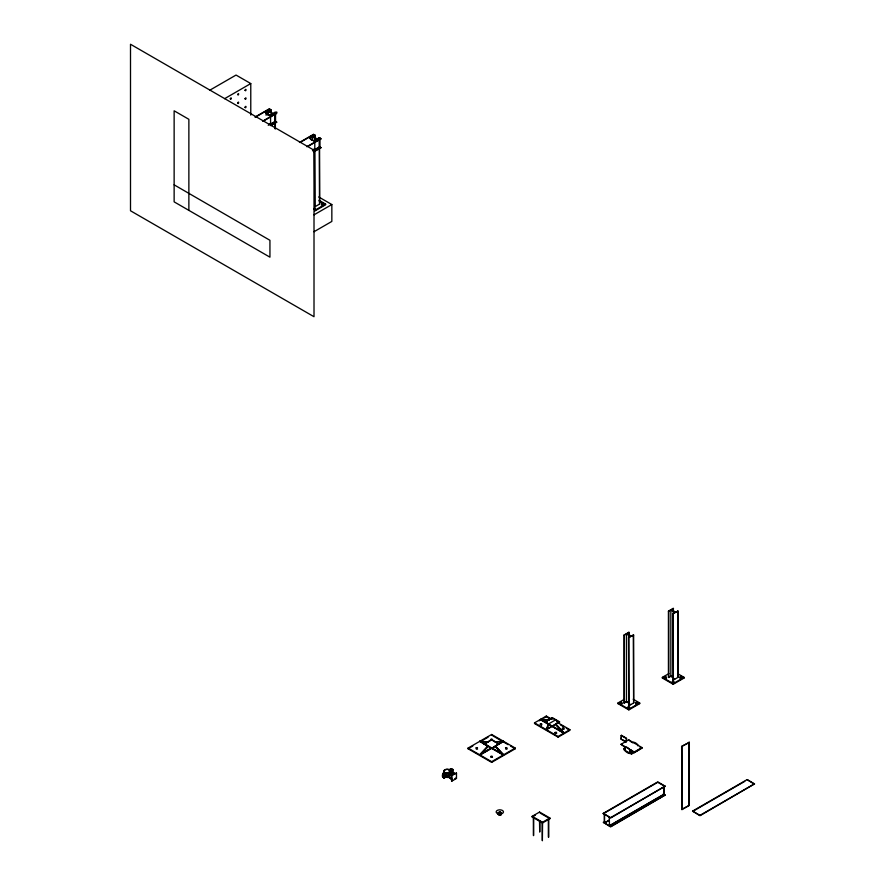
<?xml version="1.0" encoding="UTF-8"?>
<svg xmlns="http://www.w3.org/2000/svg" width="885" height="885" viewBox="0 0 885 885"><rect width="100%" height="100%" fill="white"/><g stroke="black" fill="none" stroke-linecap="round" stroke-linejoin="round"><path stroke-width="1.33" d="M313.932 208.893L315.237 208.572L315.558 209.413M315.558 209.28L314.33 208.716M315.646 209.291L315.005 208.528L314.009 208.904M490.766 740.258L492.502 740.125M498.211 812.861C498.454 815.859 503.985 812.519 499.815 812.153C495.047 812.895 501.806 817.585 501.485 813.116M549.375 720.014C547.041 717.801 548.235 723.178 544.839 722.348L552.207 717.58L559.574 721.839L546.532 729.793L548.744 724.605M533.732 817.762L533.522 835.639L533.312 817.762M539.916 821.014L539.717 832.066L539.507 821.014M542.571 822.862L542.361 840.75L542.162 822.862M548.346 837.055L548.346 819.289M548.302 724.35L546.089 729.539L551.986 726.131M450.896 771.919L451.206 772.616A3.396 1.958 0 0 1 451.549 773.081M451.549 774.098L450.664 774.983M490.799 757.14L492.502 757.14M540.292 724.682L541.598 724.372L541.598 725.258M555.039 733.189L556.742 733.189M562.406 728.941L564.143 729.074L562.406 729.207M629.7 708.033L627.963 707.9L629.7 707.768M487.746 746.166L479.637 754.761L491.208 748.079M487.967 746.298L479.858 754.894L491.651 748.079L503.443 754.894L495.334 746.298M488.188 746.42L480.079 755.016L503.665 741.409L495.334 742.039L491.651 739.915L487.967 742.039M314.164 208.705C314.806 206.802 316.332 209.037 313.932 209.291M321.532 204.446C321.908 202.455 324.021 204.9 321.299 204.9M477.535 749.13L476.915 748.256L476.285 749.13M507.016 749.13L506.397 748.256L505.766 749.13M622.1 704.006L621.48 703.133L620.85 704.006M666.471 678.386L665.841 677.512L665.221 678.386M636.846 704.006L636.215 703.133L635.596 704.006M501.485 814.067L499.815 813.105L498.211 814.311M681.207 678.386L680.587 677.512L679.957 678.386M539.562 812.74L539.562 812.054L532.195 816.313L532.195 816.988L542.516 822.95L549.884 818.691L549.884 818.005L539.562 812.054M450.896 772.251L451.77 771.742L454.326 773.933M209.845 90.181L236.041 75.059L250.776 83.566L250.776 115.105M224.591 98.689L250.776 83.566M255.234 116.942L269.283 108.833L270.898 109.773L270.898 112.528M255.234 117.285L268.111 109.851M265.777 112.694L268.21 111.322L272.348 113.711C263.818 117.318 282.791 111.289 275.036 112.163L272.934 113.368L268.797 110.979L270.898 109.773M267.878 114.729A6.029 3.474 0 0 0 270.567 115.459L273.443 113.8M262.602 121.201L276.651 113.092M263.774 120.869L276.651 113.435M268.243 125.305L275.512 121.278L275.512 113.988M270.567 124.309L275.357 121.544L276.651 122.285L275.357 121.201M270.799 125.316L276.651 121.942M270.799 125.659L276.651 122.285M299.451 142.474L313.5 134.365L315.115 135.294L315.115 138.06M300.623 142.142L312.328 135.383M313.102 140.638A6.029 3.474 0 0 0 314.794 140.98C329.994 131.92 306.487 145.649 316.565 139.244L312.427 136.854L310.004 138.215M315.115 135.294L313.013 136.511L317.151 138.901L319.253 137.695L320.868 138.967L307.991 146.39M306.829 146.733L320.868 138.624M312.46 150.837L319.728 146.81L319.728 139.52M314.794 149.831L319.585 147.065L320.868 147.817L319.585 146.722M313.843 151.523L320.868 147.474M313.843 151.866L320.868 147.817M314.463 148.735L314.794 206.847L319.585 204.081L319.585 139.255M325.625 204.081L314.794 210.342L314.794 211.017L325.625 204.767L325.625 204.081L319.12 200.331M313.987 214.856L331.842 204.546L331.842 221.427L313.987 231.737M624.058 702.967L626.458 701.584L628.848 702.967L626.48 701.938L624.058 702.967L624.058 635.054L628.848 632.288L629.169 636.547M624.058 635.054L626.48 634.025L630.629 636.415L628.527 637.631L628.848 705.732L633.638 702.967L633.638 635.054L631.215 636.083L627.067 633.682L629.169 632.476M672.921 677.512L670.852 676.317L668.429 677.346L668.429 611.137L673.219 608.371L673.54 611.325M668.429 611.137L670.852 610.119L674.989 612.508L672.888 613.714L673.219 680.111L678.01 677.346L678.01 611.137L675.576 612.166L671.438 609.776L673.54 608.559M628.527 637.631L633.638 635.054M672.888 613.714L678.01 611.137M468.065 748.079L491.651 734.473L515.236 748.079L515.236 748.765L491.651 762.383L468.065 748.765L468.065 748.079L491.651 761.697L515.236 748.079M468.065 748.765L472.789 746.044M481.042 741.276L488.111 737.194M495.556 742.172L499.018 744.174L491.651 739.406L484.283 744.174L491.651 748.422L503.222 741.154L495.113 741.918M484.283 744.174L487.746 742.172L479.637 741.409L487.735 746.077M442.666 773.689L444.259 772.218A3.396 1.958 0 0 1 444.801 769.85A3.396 1.958 0 0 1 448.894 769.541L451.593 768.7L449.458 769.939A3.186 1.836 0 0 0 444.945 769.939A3.186 1.836 0 0 0 444.945 772.539C441.493 772.118 441.493 780.316 444.945 776.2M446.007 773.147L446.029 776.964L444.016 778.125L443.872 774.386L446.007 773.147A3.186 1.836 0 0 0 448.264 773.689L451.549 772.362A3.396 1.958 0 0 0 451.206 770.868L450.664 770.459L450.664 774.121M450.52 774.209L450.52 770.547C455.421 765.016 451.582 779.63 452.655 769.308M443.872 774.386L446.029 773.313M452.799 769.397L450.797 770.558L450.797 774.22M555.614 724.041L557.882 722.735L569.896 729.66L569.896 730.346L558.103 737.15L534.518 723.543L534.518 722.857L546.31 716.053L552.096 719.394M495.346 745.955L503.443 741.276M539.231 720.81L541.598 719.45M543.954 718.089L546.31 716.728L549.851 718.775M451.394 778.247L445.044 775.791L446.56 775.293A3.396 1.958 0 0 0 449.137 775.492L449.956 775.293M442.666 777.351L444.668 776.189L444.668 772.528M445.044 775.791L446.56 775.459A3.396 1.958 0 0 0 449.137 775.658L449.956 775.459M451.77 771.742L451.206 772.782A3.396 1.958 0 0 1 451.549 773.258M443.872 778.048L446.007 776.809A3.186 1.836 0 0 0 448.264 777.351L449.082 777.284A3.186 1.836 0 0 0 449.857 777.107M451.394 775.481L456.483 773.059L456.483 778.424L451.837 781.101L451.394 775.481L456.483 773.059M555.669 720.091L552.207 718.089L548.744 720.091L540.635 719.328L548.733 724.007M548.523 723.963L555.891 719.704M451.394 780.847L452.578 780.172M454.713 778.933L455.952 777.959L456.483 778.424M540.414 719.45L552.207 726.087L559.574 721.839M534.518 722.857L558.103 736.475L569.896 729.66M633.184 699.205L639.678 702.967L639.678 703.641L628.848 709.892L618.018 703.641L618.018 702.967L624.511 699.205M677.545 673.596L684.05 677.346L684.05 678.032L673.219 684.282L662.378 678.032L662.378 677.346L668.883 673.596M618.018 703.641L621.27 701.761M662.378 678.032L665.631 676.151M668.429 677.346L670.819 675.963L673.219 677.346M628.527 705.544L630.629 704.327M672.888 679.923L674.989 678.718M618.018 702.967L628.848 709.217L639.678 702.967M662.378 677.346L673.219 683.607L684.05 677.346M621.115 735.512L626.27 738.488L626.27 742.238L621.115 739.252L621.436 735.324L626.602 738.3L626.602 740.8M621.115 739.252L621.436 735.324M625.064 747.316L621.016 744.296L628.671 739.871L641.946 747.537L641.946 748.212L634.279 752.637L630.22 750.303M624.744 746.829C631.602 746.94 633.306 758.711 624.744 750.568L625.064 746.641L625.064 750.38M639.136 749.661L631.481 754.086L623.814 749.661L624.102 748.81M629.578 751.973L631.768 752.726L631.481 754.086M631.768 753.235L634.125 751.874M621.016 744.296L634.279 751.962L641.946 747.537M532.195 816.988L535.359 815.162M532.195 816.313L542.516 822.265L549.884 818.005M681.638 746.431L689.338 742.371L689.338 805.339L681.97 809.598L681.638 746.431L689.338 742.371M603.238 813.381L657.776 781.897L665.144 786.157L610.606 818.017L603.238 813.381L610.606 817.64L665.144 786.157M603.238 813.757L657.776 782.274L665.144 786.522M609.123 820.185L604.378 822.928L604.378 814.421M609.267 820.273L604.521 823.017L604.521 814.499M609.311 825.782L663.85 794.288L665.144 795.04L610.606 826.9L603.238 822.265L610.606 826.524L665.144 795.04M681.638 809.41L689.338 805.339M692.59 811.102L747.128 779.619L754.496 783.867L699.958 815.727L692.59 811.102L699.958 815.362L754.496 783.867M692.59 811.479L744.761 781.355M321.709 204.324L322.925 204.645M321.709 204.457L322.782 204.546M673.441 682.778C675.731 681.616 670.697 681.616 672.987 682.778M449.956 777.207L449.137 777.406A3.396 1.958 0 0 1 446.56 777.207L445.863 776.897L445.863 773.236L446.56 773.545A3.396 1.958 0 0 0 449.137 773.744A3.186 1.836 0 0 0 451.339 772.328L451.45 771.853A3.186 1.836 0 0 0 450.52 770.547M548.523 720.224L540.193 719.582L563.778 733.2L555.669 724.605M488.188 741.918L479.858 741.276L487.956 745.955M451.427 772.528L454.857 773.49L451.505 772.406L451.505 774.32L451.427 772.528L454.713 773.567M449.436 773.678L452.578 774.806L449.226 773.722L449.226 777.384L451.737 779.475L449.436 777.329L449.436 773.678L452.722 774.718M445.044 775.614L451.394 778.081M270.567 109.917L269.283 108.833M314.794 135.449L313.5 134.365M319.585 138.215L320.868 138.967M318.733 196.968L331.842 204.546M319.12 201.017L324.541 204.136M319.585 204.081L319.253 137.695M174.135 184.832L269.936 240.289L269.936 257.17L174.135 201.857L174.135 110.802L188.87 119.309L188.87 210.364M680.797 676.151L684.05 678.032M678.01 677.346L677.678 610.949M671.438 675.985L673.507 677.18M636.437 701.761L639.678 703.641M633.638 702.967L633.317 634.866M754.496 784.243L747.128 779.619M631.713 742.316L628.671 739.871M639.91 747.04L641.946 748.212M622.476 739.661L625.562 741.453M629.578 751.453L631.768 752.726M623.814 748.467L625.064 749.186M559.574 722.348L556.112 720.346L557.583 722.105M560.459 724.903L563.999 726.939M566.356 728.3L568.712 729.66M552.649 726.264L564.221 732.946L556.112 724.35M552.428 726.386L563.999 733.068L555.891 724.472M663.042 794.199L665.144 795.416M492.834 735.833L508.156 744.683M510.523 746.044L515.236 748.765M480.079 741.154L491.651 747.913M492.093 748.079L497.879 751.42M500.191 752.759L503.665 754.761L495.556 746.166M491.429 748.212L503.222 755.016L495.113 746.42M540.713 813.392L549.884 818.691M449.436 777.329L451.903 779.397M451.77 771.908L454.326 774.109M689.006 742.183L689.006 805.151M681.97 746.619L681.97 809.598M673.219 608.371L673.219 612.508M673.219 613.902L673.219 680.111M673.219 683.607L673.219 684.282M670.852 610.119L670.852 676.317M668.75 611.325L668.75 677.534M664.004 785.869L664.004 794.376L609.466 825.86L609.311 817.264M663.85 785.78L663.85 794.288M637.886 745.878C639.136 744.407 632.498 740.568 632.731 742.891M634.279 751.962L634.279 752.637M629.899 749.805L629.899 753.555M628.848 632.288L628.848 636.359M628.848 637.819L628.848 705.732M628.848 709.217L628.848 709.892M626.48 634.025L626.48 701.938M624.379 635.242L624.379 703.144M558.103 736.475L558.103 737.15M548.766 819.289L548.766 837.055M546.31 716.053L546.31 716.728M542.516 822.265L542.516 822.95M501.264 812.629L501.264 814.543M500.998 812.43L500.998 813.381M500.998 813.791L500.998 814.742M500.656 812.275L500.656 813.238M500.656 813.946L500.656 814.897M500.246 812.187L500.246 813.138M500.246 814.045L500.246 814.996M499.815 812.153L499.815 813.105M499.815 814.078L499.815 815.03M499.383 812.187L499.383 813.138M499.383 814.045L499.383 814.996M498.985 812.275L498.985 813.238M498.985 813.946L498.985 814.897M498.642 812.43L498.642 813.381M498.642 813.791L498.642 814.742M498.377 812.629L498.377 814.543M491.651 734.473L491.651 735.147M491.651 761.697L491.651 762.383M451.837 775.747L451.837 781.101M449.458 769.939L449.458 773.59A3.186 1.836 0 0 0 444.945 773.59M449.436 769.773L449.436 773.435L448.894 773.191A3.396 1.958 0 0 0 444.801 773.512M444.016 774.475L444.016 778.125M442.81 773.767L442.81 777.428M314.794 139.1L314.794 135.106L310.004 137.872A6.029 3.474 0 0 0 314.794 140.638L314.794 140.98M314.794 142.02L314.794 206.847M314.64 135.372L314.64 139.011M312.427 136.854L312.427 139.609M275.357 113.722L275.357 128.9M275.036 113.534L275.036 128.712M270.567 112.351L270.567 109.585L265.777 112.351A6.029 3.474 0 0 0 270.567 115.116L270.567 115.459M270.567 116.488L270.567 124.774M268.21 111.322L268.21 115.459M266.108 112.539L266.108 115.293M631.591 750.945A1.46 0.841 60 0 1 630.983 752.007A1.46 0.841 60 0 1 629.7 750.768M631.105 749.949A1.46 0.841 60 0 1 631.481 750.602M267.436 114.497A6.029 3.474 0 0 1 265.92 113.026M270.567 123.966A6.029 3.474 0 0 1 269.427 123.767M312.106 140.261A6.029 3.474 0 0 1 310.137 138.558M314.794 149.499A6.029 3.474 0 0 1 313.644 149.299M230.277 98.744C231.273 100.912 231.903 95.812 230.277 98.744M237.645 94.496C238.651 96.664 239.271 91.553 237.645 94.496M237.645 103.003C238.651 105.171 239.271 100.06 237.645 103.003M245.012 90.237C246.019 92.405 246.638 87.305 245.012 90.237M245.012 98.744C246.019 100.912 246.638 95.812 245.012 98.744M245.012 107.262C246.019 109.43 246.638 104.319 245.012 107.262M476.053 747.958C477.347 750.026 478.531 746.431 476.053 747.958M490.799 739.44C492.093 741.508 493.277 737.924 490.799 739.44M490.799 756.465C492.093 758.533 493.277 754.938 490.799 756.465M505.534 747.958C506.828 750.026 508.012 746.431 505.534 747.958M540.292 723.996C541.587 726.076 542.77 722.481 540.292 723.996M555.039 732.514C556.333 734.583 557.506 730.988 555.039 732.514M562.406 728.255C563.701 730.324 564.829 726.751 562.406 728.255M620.628 702.834C621.912 704.903 623.095 701.307 620.628 702.834M627.996 707.082C629.29 709.15 630.463 705.566 627.996 707.082M635.364 702.834C636.658 704.903 637.842 701.307 635.364 702.834M664.989 677.213C666.283 679.282 667.467 675.697 664.989 677.213M672.357 681.472C673.651 683.541 674.835 679.945 672.357 681.472M679.724 677.213C681.019 679.282 682.202 675.697 679.724 677.213M314.009 150.196L130.504 44.25L130.504 210.774L314.009 316.719L314.009 150.196M498.001 813.746A3.651 2.102 0 0 0 503.465 811.921A3.651 2.102 0 0 0 498.001 810.096A3.651 2.102 0 0 0 498.001 813.746"/></g></svg>
